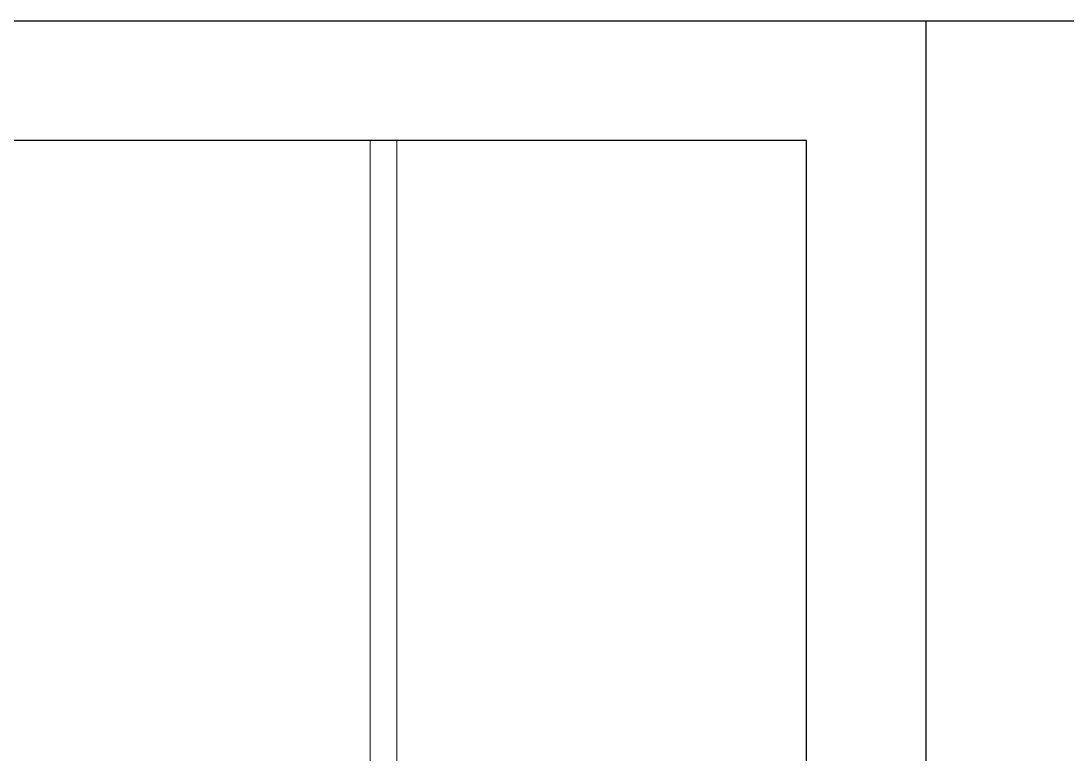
# Model space of a CAD drawing. Header units: inches. Extents: x 3672 to 10975, y -27382 to -746.
# Drawn here: x 4147.3 to 4226.1, y -26737.8 to -26682.6 of the extents above; entities that cross this region are included whole.
import ezdxf

# ---------------------------------------------------------------- set-up
doc = ezdxf.new("R2010")
doc.units = ezdxf.units.IN
doc.header["$LTSCALE"] = 17
doc.header["$MEASUREMENT"] = 0
doc.layers.add('25 BOT BAR', color=12, linetype='Continuous', lineweight=25)
doc.layers.add('WINDOW FRAME', color=161, linetype='Continuous', lineweight=20)

msp = doc.modelspace()

# ---------------------------------------------------------------- linework, layer by layer
at = {"layer": '25 BOT BAR'}
for p, q in [((3996.784, -26682.596), (4419.784, -26682.596)), ((4215.525, -26750.596), (4215.525, -26682.596)), ((4206.525, -26691.596), (4085.525, -26691.596)), ((4206.525, -26750.596), (4206.525, -26691.596))]:
    msp.add_line(p, q, dxfattribs=at)
at = {"layer": 'WINDOW FRAME'}
for p, q in [((4173.646, -26691.596), (4173.646, -26750.596)), ((4175.646, -26691.596), (4175.646, -26750.596))]:
    msp.add_line(p, q, dxfattribs=at)

doc.saveas('drawing.dxf')
